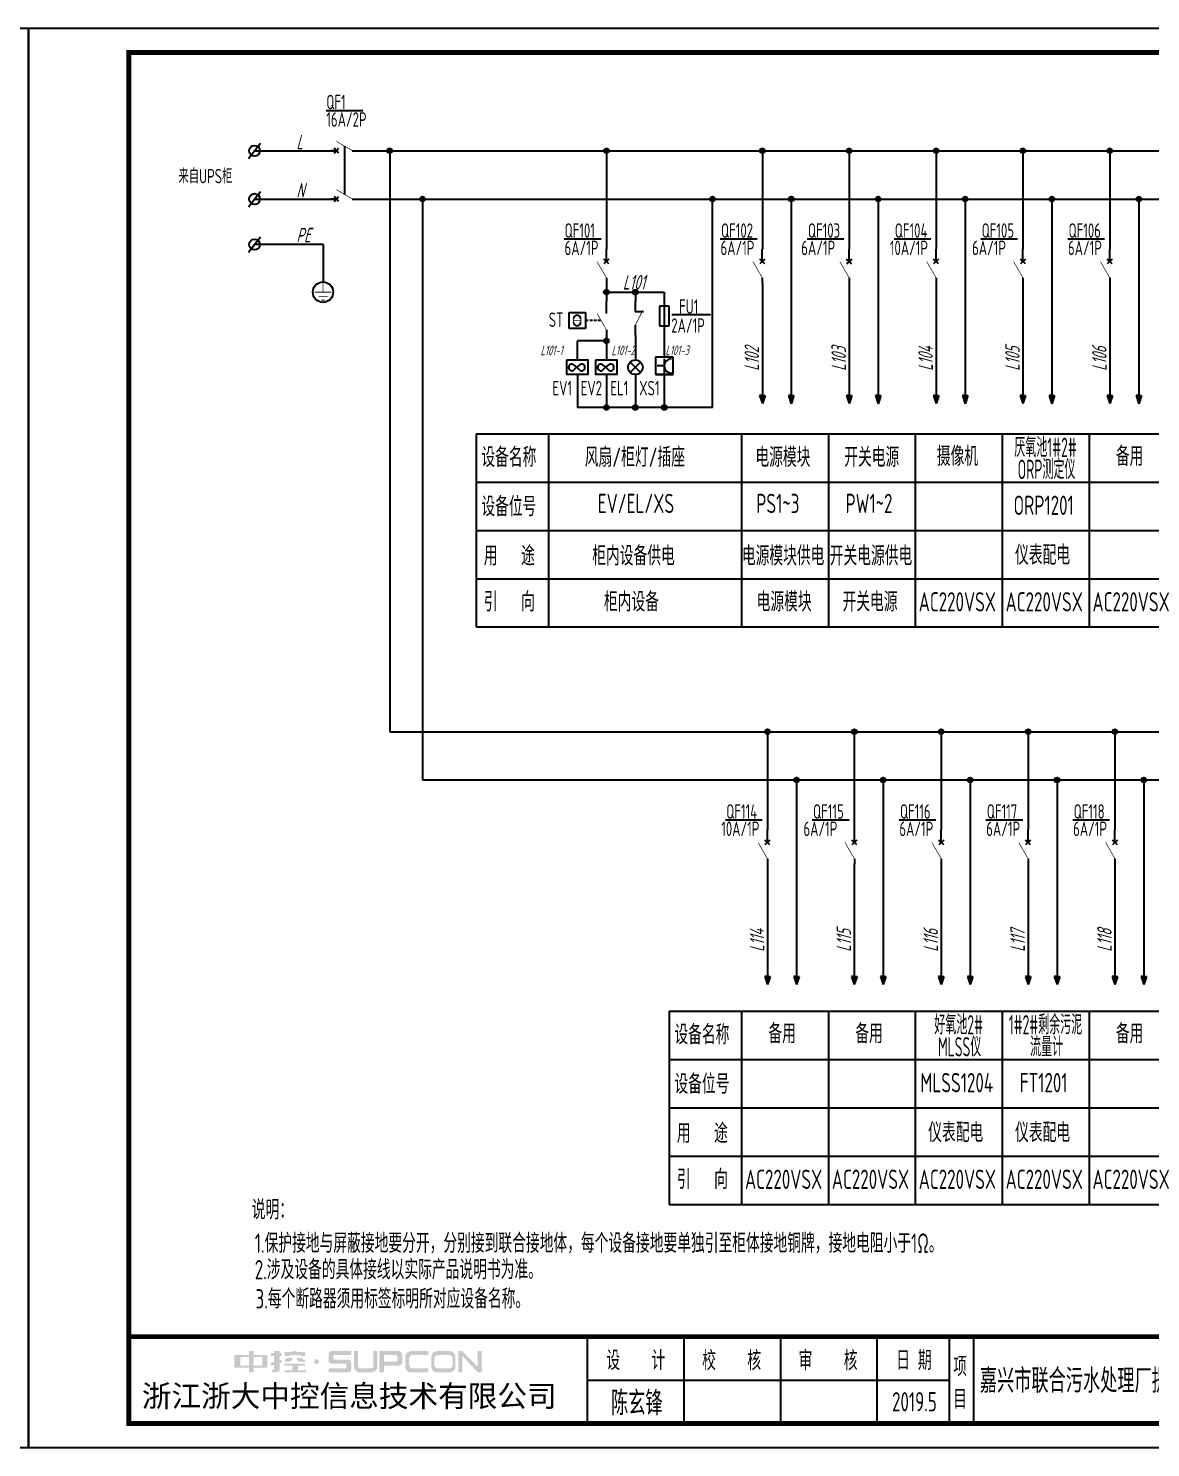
# Model space of a CAD drawing. Header units: millimetres. Extents: x 30557 to 235556, y -116603 to -73383.
# Drawn here: x 55505 to 57830, y -76323 to -73383 of the extents above; entities that cross this region are included whole.
import ezdxf
from ezdxf.enums import TextEntityAlignment as Align

# ---------------------------------------------------------------- set-up
doc = ezdxf.new("R2010")
doc.units = ezdxf.units.MM
for name, color, linetype in [('1', 3, 'Continuous'), ('ABDE_DENG', 4, 'Continuous'), ('AXIS', 4, 'Continuous'), ('HZ', 7, 'Continuous'), ('文字', 5, 'Continuous')]:
    doc.layers.add(name, color=color, linetype=linetype)
doc.layers.add('_Drawing', color=7, linetype='Continuous', lineweight=25)
doc.styles.add('supcon', font='sceie.shx', dxfattribs={"width": 0.75, "height": 40, "bigfont": 'sceic.shx'})
doc.styles.add('SYS', font='romans.shx', dxfattribs={"width": 0.7})
doc.styles.add('Title', font='', dxfattribs={"height": 45})
doc.styles.add('宋体', font='')
doc.styles.get('Title').set_extended_font_data('SimHei')
doc.styles.get('宋体').set_extended_font_data('SimSun')

# ---------------------------------------------------------------- blocks, each defined once
blk = doc.blocks.new('中控·SUPCON')
at = {"linetype": 'Continuous'}
h = blk.add_hatch(color=2, dxfattribs=at)
h.dxf.hatch_style = 1
h.paths.add_polyline_path([(34, 33), (20, 33), (20, 37), (15, 37), (15, 36), (15, 33), (0, 33), (0, 20), (13, 20), (15, 20), (15, 15), (20, 15), (20, 20), (22, 20), (34, 20)])
h.paths.add_polyline_path([(20, 30), (20, 31), (29, 31), (29, 22), (20, 22)], flags=16)
h.paths.add_polyline_path([(15, 30), (15, 22), (6, 22), (6, 31), (15, 31)], flags=16)
h.paths.add_polyline_path([(47, 32), (49, 32), (49, 35), (47, 35), (47, 37), (41, 37), (41, 35), (38, 35), (38, 32), (41, 32), (41, 25.8), (38, 25), (38, 22), (41, 22.8), (41, 18.3), (39, 17), (39, 15), (47, 16), (47, 24.5), (49, 25), (49, 28), (47, 27.5)])
h.paths.add_polyline_path([(61, 30), (55, 30), (52, 28), (52, 26), (58, 26)])
h.paths.add_polyline_path([(73, 28), (71, 28), (70, 30), (64, 30), (66, 26), (73, 26)])
h.paths.add_polyline_path([(73, 36), (64.6, 36), (64.6, 37), (60.4, 37), (60.4, 36), (52, 36), (52, 32), (56.8, 32), (56.8, 33.1), (68.2, 33.1), (68.2, 32), (73, 32)])
h.paths.add_polyline_path([(66, 22), (73, 22), (73, 24), (52, 24), (52, 22), (60, 22), (60, 17), (52, 17), (52, 15), (74, 15), (74, 17), (66, 17)])
h.paths.add_polyline_path([(82.7, 26.1, 1), (87.6, 26.1, 1)])
h.paths.add_polyline_path([(118, 28), (103.5, 28, -0.414214), (102.5, 29), (102.5, 32, -0.414214), (103.5, 33), (121, 33), (121, 37), (100.5, 37, 0.414214), (97.5, 34), (97.5, 27, 0.414214), (100.5, 24), (115, 24, -0.414214), (116, 23), (116, 20, -0.414214), (115, 19), (97.5, 19), (97.5, 15), (118, 15, 0.414214), (121, 18), (121, 25, 0.414214)])
h.paths.add_polyline_path([(128, 37), (124, 37), (124, 36), (124, 21, 0.414214), (130, 15), (142, 15, 0.414214), (148, 21), (148, 37), (144, 37), (144, 22, -0.414214), (141, 19), (131, 19, -0.414214), (128, 22)])
h.paths.add_polyline_path([(174, 26), (174, 33, 0.414214), (170, 37), (150, 37), (150, 36), (150, 15), (155, 15), (155, 22), (170, 22, 0.414214)])
h.paths.add_polyline_path([(167, 26), (155, 26), (155, 33), (167, 33, -0.414214), (169, 31), (169, 28, -0.414214)], flags=16)
h.paths.add_polyline_path([(201, 19), (185, 19, -0.414214), (181, 23), (181, 29, -0.414214), (185, 33), (201, 33), (201, 37), (183, 37, 0.414214), (177, 31), (177, 21, 0.414214), (183, 15), (201, 15)])
h.paths.add_polyline_path([(229, 21), (229, 31, 0.414214), (223, 37), (210, 37, 0.414214), (204, 31), (204, 21, 0.414214), (210, 15), (223, 15, 0.414214)])
h.paths.add_polyline_path([(207, 23), (207, 29, -0.414214), (211, 33), (222, 33, -0.414214), (226, 29), (226, 23, -0.414214), (222, 19), (211, 19, -0.414214)], flags=16)
h.paths.add_polyline_path([(236, 32.1), (252, 15), (256, 15), (256, 37), (252, 37), (252, 21), (236, 37), (232, 37), (232, 36), (232, 15), (236, 15)])
h = blk.add_hatch(color=2, dxfattribs=at)
h.dxf.hatch_style = 1
h.paths.add_polyline_path([(34, 33), (20, 33), (20, 37), (15, 37), (15, 36), (15, 33), (0, 33), (0, 20), (13, 20), (15, 20), (15, 15), (20, 15), (20, 20), (22, 20), (34, 20)])
h.paths.add_polyline_path([(20, 30), (20, 31), (29, 31), (29, 22), (20, 22)], flags=16)
h.paths.add_polyline_path([(15, 30), (15, 22), (6, 22), (6, 31), (15, 31)], flags=16)
h.paths.add_polyline_path([(47, 32), (49, 32), (49, 35), (47, 35), (47, 37), (41, 37), (41, 35), (38, 35), (38, 32), (41, 32), (41, 25.8), (38, 25), (38, 22), (41, 22.8), (41, 18.3), (39, 17), (39, 15), (47, 16), (47, 24.5), (49, 25), (49, 28), (47, 27.5)])
h.paths.add_polyline_path([(61, 30), (55, 30), (52, 28), (52, 26), (58, 26)])
h.paths.add_polyline_path([(73, 28), (71, 28), (70, 30), (64, 30), (66, 26), (73, 26)])
h.paths.add_polyline_path([(73, 36), (64.6, 36), (64.6, 37), (60.4, 37), (60.4, 36), (52, 36), (52, 32), (56.8, 32), (56.8, 33.1), (68.2, 33.1), (68.2, 32), (73, 32)])
h.paths.add_polyline_path([(66, 22), (73, 22), (73, 24), (52, 24), (52, 22), (60, 22), (60, 17), (52, 17), (52, 15), (74, 15), (74, 17), (66, 17)])
h.paths.add_polyline_path([(82.7, 26.1, 1), (87.6, 26.1, 1)])
h.paths.add_polyline_path([(118, 28), (103.5, 28, -0.414214), (102.5, 29), (102.5, 32, -0.414214), (103.5, 33), (121, 33), (121, 37), (100.5, 37, 0.414214), (97.5, 34), (97.5, 27, 0.414214), (100.5, 24), (115, 24, -0.414214), (116, 23), (116, 20, -0.414214), (115, 19), (97.5, 19), (97.5, 15), (118, 15, 0.414214), (121, 18), (121, 25, 0.414214)])
h.paths.add_polyline_path([(128, 37), (124, 37), (124, 36), (124, 21, 0.414214), (130, 15), (142, 15, 0.414214), (148, 21), (148, 37), (144, 37), (144, 22, -0.414214), (141, 19), (131, 19, -0.414214), (128, 22)])
h.paths.add_polyline_path([(174, 26), (174, 33, 0.414214), (170, 37), (150, 37), (150, 36), (150, 15), (155, 15), (155, 22), (170, 22, 0.414214)])
h.paths.add_polyline_path([(167, 26), (155, 26), (155, 33), (167, 33, -0.414214), (169, 31), (169, 28, -0.414214)], flags=16)
h.paths.add_polyline_path([(201, 19), (185, 19, -0.414214), (181, 23), (181, 29, -0.414214), (185, 33), (201, 33), (201, 37), (183, 37, 0.414214), (177, 31), (177, 21, 0.414214), (183, 15), (201, 15)])
h.paths.add_polyline_path([(229, 21), (229, 31, 0.414214), (223, 37), (210, 37, 0.414214), (204, 31), (204, 21, 0.414214), (210, 15), (223, 15, 0.414214)])
h.paths.add_polyline_path([(207, 23), (207, 29, -0.414214), (211, 33), (222, 33, -0.414214), (226, 29), (226, 23, -0.414214), (222, 19), (211, 19, -0.414214)], flags=16)
h.paths.add_polyline_path([(236, 32.1), (252, 15), (256, 15), (256, 37), (252, 37), (252, 21), (236, 37), (232, 37), (232, 36), (232, 15), (236, 15)])
h = blk.add_hatch(color=2, dxfattribs=at)
h.dxf.hatch_style = 1
h.paths.add_polyline_path([(34, 33), (20, 33), (20, 37), (15, 37), (15, 36), (15, 33), (0, 33), (0, 20), (13, 20), (15, 20), (15, 15), (20, 15), (20, 20), (22, 20), (34, 20)])
h.paths.add_polyline_path([(20, 30), (20, 31), (29, 31), (29, 22), (20, 22)], flags=16)
h.paths.add_polyline_path([(15, 30), (15, 22), (6, 22), (6, 31), (15, 31)], flags=16)
h.paths.add_polyline_path([(47, 32), (49, 32), (49, 35), (47, 35), (47, 37), (41, 37), (41, 35), (38, 35), (38, 32), (41, 32), (41, 25.8), (38, 25), (38, 22), (41, 22.8), (41, 18.3), (39, 17), (39, 15), (47, 16), (47, 24.5), (49, 25), (49, 28), (47, 27.5)])
h.paths.add_polyline_path([(61, 30), (55, 30), (52, 28), (52, 26), (58, 26)])
h.paths.add_polyline_path([(73, 28), (71, 28), (70, 30), (64, 30), (66, 26), (73, 26)])
h.paths.add_polyline_path([(73, 36), (64.6, 36), (64.6, 37), (60.4, 37), (60.4, 36), (52, 36), (52, 32), (56.8, 32), (56.8, 33.1), (68.2, 33.1), (68.2, 32), (73, 32)])
h.paths.add_polyline_path([(66, 22), (73, 22), (73, 24), (52, 24), (52, 22), (60, 22), (60, 17), (52, 17), (52, 15), (74, 15), (74, 17), (66, 17)])
h.paths.add_polyline_path([(82.7, 26.1, 1), (87.6, 26.1, 1)])
h.paths.add_polyline_path([(118, 28), (103.5, 28, -0.414214), (102.5, 29), (102.5, 32, -0.414214), (103.5, 33), (121, 33), (121, 37), (100.5, 37, 0.414214), (97.5, 34), (97.5, 27, 0.414214), (100.5, 24), (115, 24, -0.414214), (116, 23), (116, 20, -0.414214), (115, 19), (97.5, 19), (97.5, 15), (118, 15, 0.414214), (121, 18), (121, 25, 0.414214)])
h.paths.add_polyline_path([(128, 37), (124, 37), (124, 36), (124, 21, 0.414214), (130, 15), (142, 15, 0.414214), (148, 21), (148, 37), (144, 37), (144, 22, -0.414214), (141, 19), (131, 19, -0.414214), (128, 22)])
h.paths.add_polyline_path([(174, 26), (174, 33, 0.414214), (170, 37), (150, 37), (150, 36), (150, 15), (155, 15), (155, 22), (170, 22, 0.414214)])
h.paths.add_polyline_path([(167, 26), (155, 26), (155, 33), (167, 33, -0.414214), (169, 31), (169, 28, -0.414214)], flags=16)
h.paths.add_polyline_path([(201, 19), (185, 19, -0.414214), (181, 23), (181, 29, -0.414214), (185, 33), (201, 33), (201, 37), (183, 37, 0.414214), (177, 31), (177, 21, 0.414214), (183, 15), (201, 15)])
h.paths.add_polyline_path([(229, 21), (229, 31, 0.414214), (223, 37), (210, 37, 0.414214), (204, 31), (204, 21, 0.414214), (210, 15), (223, 15, 0.414214)])
h.paths.add_polyline_path([(207, 23), (207, 29, -0.414214), (211, 33), (222, 33, -0.414214), (226, 29), (226, 23, -0.414214), (222, 19), (211, 19, -0.414214)], flags=16)
h.paths.add_polyline_path([(236, 32.1), (252, 15), (256, 15), (256, 37), (252, 37), (252, 21), (236, 37), (232, 37), (232, 36), (232, 15), (236, 15)])
h = blk.add_hatch(color=2, dxfattribs=at)
h.dxf.hatch_style = 1
h.paths.add_polyline_path([(34, 33), (20, 33), (20, 37), (15, 37), (15, 36), (15, 33), (0, 33), (0, 20), (13, 20), (15, 20), (15, 15), (20, 15), (20, 20), (22, 20), (34, 20)])
h.paths.add_polyline_path([(20, 30), (20, 31), (29, 31), (29, 22), (20, 22)], flags=16)
h.paths.add_polyline_path([(15, 30), (15, 22), (6, 22), (6, 31), (15, 31)], flags=16)
h.paths.add_polyline_path([(47, 32), (49, 32), (49, 35), (47, 35), (47, 37), (41, 37), (41, 35), (38, 35), (38, 32), (41, 32), (41, 25.8), (38, 25), (38, 22), (41, 22.8), (41, 18.3), (39, 17), (39, 15), (47, 16), (47, 24.5), (49, 25), (49, 28), (47, 27.5)])
h.paths.add_polyline_path([(61, 30), (55, 30), (52, 28), (52, 26), (58, 26)])
h.paths.add_polyline_path([(73, 28), (71, 28), (70, 30), (64, 30), (66, 26), (73, 26)])
h.paths.add_polyline_path([(73, 36), (64.6, 36), (64.6, 37), (60.4, 37), (60.4, 36), (52, 36), (52, 32), (56.8, 32), (56.8, 33.1), (68.2, 33.1), (68.2, 32), (73, 32)])
h.paths.add_polyline_path([(66, 22), (73, 22), (73, 24), (52, 24), (52, 22), (60, 22), (60, 17), (52, 17), (52, 15), (74, 15), (74, 17), (66, 17)])
h.paths.add_polyline_path([(82.7, 26.1, 1), (87.6, 26.1, 1)])
h.paths.add_polyline_path([(118, 28), (103.5, 28, -0.414214), (102.5, 29), (102.5, 32, -0.414214), (103.5, 33), (121, 33), (121, 37), (100.5, 37, 0.414214), (97.5, 34), (97.5, 27, 0.414214), (100.5, 24), (115, 24, -0.414214), (116, 23), (116, 20, -0.414214), (115, 19), (97.5, 19), (97.5, 15), (118, 15, 0.414214), (121, 18), (121, 25, 0.414214)])
h.paths.add_polyline_path([(128, 37), (124, 37), (124, 36), (124, 21, 0.414214), (130, 15), (142, 15, 0.414214), (148, 21), (148, 37), (144, 37), (144, 22, -0.414214), (141, 19), (131, 19, -0.414214), (128, 22)])
h.paths.add_polyline_path([(174, 26), (174, 33, 0.414214), (170, 37), (150, 37), (150, 36), (150, 15), (155, 15), (155, 22), (170, 22, 0.414214)])
h.paths.add_polyline_path([(167, 26), (155, 26), (155, 33), (167, 33, -0.414214), (169, 31), (169, 28, -0.414214)], flags=16)
h.paths.add_polyline_path([(201, 19), (185, 19, -0.414214), (181, 23), (181, 29, -0.414214), (185, 33), (201, 33), (201, 37), (183, 37, 0.414214), (177, 31), (177, 21, 0.414214), (183, 15), (201, 15)])
h.paths.add_polyline_path([(229, 21), (229, 31, 0.414214), (223, 37), (210, 37, 0.414214), (204, 31), (204, 21, 0.414214), (210, 15), (223, 15, 0.414214)])
h.paths.add_polyline_path([(207, 23), (207, 29, -0.414214), (211, 33), (222, 33, -0.414214), (226, 29), (226, 23, -0.414214), (222, 19), (211, 19, -0.414214)], flags=16)
h.paths.add_polyline_path([(236, 32.1), (252, 15), (256, 15), (256, 37), (252, 37), (252, 21), (236, 37), (232, 37), (232, 36), (232, 15), (236, 15)])
h = blk.add_hatch(color=2, dxfattribs=at)
h.dxf.hatch_style = 1
h.paths.add_polyline_path([(34, 33), (20, 33), (20, 37), (15, 37), (15, 36), (15, 33), (0, 33), (0, 20), (13, 20), (15, 20), (15, 15), (20, 15), (20, 20), (22, 20), (34, 20)])
h.paths.add_polyline_path([(20, 30), (20, 31), (29, 31), (29, 22), (20, 22)], flags=16)
h.paths.add_polyline_path([(15, 30), (15, 22), (6, 22), (6, 31), (15, 31)], flags=16)
h.paths.add_polyline_path([(47, 32), (49, 32), (49, 35), (47, 35), (47, 37), (41, 37), (41, 35), (38, 35), (38, 32), (41, 32), (41, 25.8), (38, 25), (38, 22), (41, 22.8), (41, 18.3), (39, 17), (39, 15), (47, 16), (47, 24.5), (49, 25), (49, 28), (47, 27.5)])
h.paths.add_polyline_path([(61, 30), (55, 30), (52, 28), (52, 26), (58, 26)])
h.paths.add_polyline_path([(73, 28), (71, 28), (70, 30), (64, 30), (66, 26), (73, 26)])
h.paths.add_polyline_path([(73, 36), (64.6, 36), (64.6, 37), (60.4, 37), (60.4, 36), (52, 36), (52, 32), (56.8, 32), (56.8, 33.1), (68.2, 33.1), (68.2, 32), (73, 32)])
h.paths.add_polyline_path([(66, 22), (73, 22), (73, 24), (52, 24), (52, 22), (60, 22), (60, 17), (52, 17), (52, 15), (74, 15), (74, 17), (66, 17)])
h.paths.add_polyline_path([(82.7, 26.1, 1), (87.6, 26.1, 1)])
h.paths.add_polyline_path([(118, 28), (103.5, 28, -0.414214), (102.5, 29), (102.5, 32, -0.414214), (103.5, 33), (121, 33), (121, 37), (100.5, 37, 0.414214), (97.5, 34), (97.5, 27, 0.414214), (100.5, 24), (115, 24, -0.414214), (116, 23), (116, 20, -0.414214), (115, 19), (97.5, 19), (97.5, 15), (118, 15, 0.414214), (121, 18), (121, 25, 0.414214)])
h.paths.add_polyline_path([(128, 37), (124, 37), (124, 36), (124, 21, 0.414214), (130, 15), (142, 15, 0.414214), (148, 21), (148, 37), (144, 37), (144, 22, -0.414214), (141, 19), (131, 19, -0.414214), (128, 22)])
h.paths.add_polyline_path([(174, 26), (174, 33, 0.414214), (170, 37), (150, 37), (150, 36), (150, 15), (155, 15), (155, 22), (170, 22, 0.414214)])
h.paths.add_polyline_path([(167, 26), (155, 26), (155, 33), (167, 33, -0.414214), (169, 31), (169, 28, -0.414214)], flags=16)
h.paths.add_polyline_path([(201, 19), (185, 19, -0.414214), (181, 23), (181, 29, -0.414214), (185, 33), (201, 33), (201, 37), (183, 37, 0.414214), (177, 31), (177, 21, 0.414214), (183, 15), (201, 15)])
h.paths.add_polyline_path([(229, 21), (229, 31, 0.414214), (223, 37), (210, 37, 0.414214), (204, 31), (204, 21, 0.414214), (210, 15), (223, 15, 0.414214)])
h.paths.add_polyline_path([(207, 23), (207, 29, -0.414214), (211, 33), (222, 33, -0.414214), (226, 29), (226, 23, -0.414214), (222, 19), (211, 19, -0.414214)], flags=16)
h.paths.add_polyline_path([(236, 32.1), (252, 15), (256, 15), (256, 37), (252, 37), (252, 21), (236, 37), (232, 37), (232, 36), (232, 15), (236, 15)])
h = blk.add_hatch(color=2, dxfattribs=at)
h.dxf.hatch_style = 1
h.paths.add_polyline_path([(34, 33), (20, 33), (20, 37), (15, 37), (15, 36), (15, 33), (0, 33), (0, 20), (13, 20), (15, 20), (15, 15), (20, 15), (20, 20), (22, 20), (34, 20)])
h.paths.add_polyline_path([(20, 30), (20, 31), (29, 31), (29, 22), (20, 22)], flags=16)
h.paths.add_polyline_path([(15, 30), (15, 22), (6, 22), (6, 31), (15, 31)], flags=16)
h.paths.add_polyline_path([(47, 32), (49, 32), (49, 35), (47, 35), (47, 37), (41, 37), (41, 35), (38, 35), (38, 32), (41, 32), (41, 25.8), (38, 25), (38, 22), (41, 22.8), (41, 18.3), (39, 17), (39, 15), (47, 16), (47, 24.5), (49, 25), (49, 28), (47, 27.5)])
h.paths.add_polyline_path([(61, 30), (55, 30), (52, 28), (52, 26), (58, 26)])
h.paths.add_polyline_path([(73, 28), (71, 28), (70, 30), (64, 30), (66, 26), (73, 26)])
h.paths.add_polyline_path([(73, 36), (64.6, 36), (64.6, 37), (60.4, 37), (60.4, 36), (52, 36), (52, 32), (56.8, 32), (56.8, 33.1), (68.2, 33.1), (68.2, 32), (73, 32)])
h.paths.add_polyline_path([(66, 22), (73, 22), (73, 24), (52, 24), (52, 22), (60, 22), (60, 17), (52, 17), (52, 15), (74, 15), (74, 17), (66, 17)])
h.paths.add_polyline_path([(82.7, 26.1, 1), (87.6, 26.1, 1)])
h.paths.add_polyline_path([(118, 28), (103.5, 28, -0.414214), (102.5, 29), (102.5, 32, -0.414214), (103.5, 33), (121, 33), (121, 37), (100.5, 37, 0.414214), (97.5, 34), (97.5, 27, 0.414214), (100.5, 24), (115, 24, -0.414214), (116, 23), (116, 20, -0.414214), (115, 19), (97.5, 19), (97.5, 15), (118, 15, 0.414214), (121, 18), (121, 25, 0.414214)])
h.paths.add_polyline_path([(128, 37), (124, 37), (124, 36), (124, 21, 0.414214), (130, 15), (142, 15, 0.414214), (148, 21), (148, 37), (144, 37), (144, 22, -0.414214), (141, 19), (131, 19, -0.414214), (128, 22)])
h.paths.add_polyline_path([(174, 26), (174, 33, 0.414214), (170, 37), (150, 37), (150, 36), (150, 15), (155, 15), (155, 22), (170, 22, 0.414214)])
h.paths.add_polyline_path([(167, 26), (155, 26), (155, 33), (167, 33, -0.414214), (169, 31), (169, 28, -0.414214)], flags=16)
h.paths.add_polyline_path([(201, 19), (185, 19, -0.414214), (181, 23), (181, 29, -0.414214), (185, 33), (201, 33), (201, 37), (183, 37, 0.414214), (177, 31), (177, 21, 0.414214), (183, 15), (201, 15)])
h.paths.add_polyline_path([(229, 21), (229, 31, 0.414214), (223, 37), (210, 37, 0.414214), (204, 31), (204, 21, 0.414214), (210, 15), (223, 15, 0.414214)])
h.paths.add_polyline_path([(207, 23), (207, 29, -0.414214), (211, 33), (222, 33, -0.414214), (226, 29), (226, 23, -0.414214), (222, 19), (211, 19, -0.414214)], flags=16)
h.paths.add_polyline_path([(236, 32.1), (252, 15), (256, 15), (256, 37), (252, 37), (252, 21), (236, 37), (232, 37), (232, 36), (232, 15), (236, 15)])
blk = doc.blocks.new('supcon图框')
at = {"linetype": 'Continuous'}
for p, q in [((6145.7, 4361.7), (1987.7, 4361.7)), ((1987.7, 4361.7), (1987.7, 1421.7)), ((6145.7, 1421.7), (6145.7, 4361.7)), ((1987.7, 1421.7), (6145.7, 1421.7))]:
    blk.add_line(p, q, dxfattribs=at)
for p, q in [((3145.7, 1651.7), (3145.7, 1471.7)), ((3345.7, 1651.7), (3345.7, 1471.7)), ((3545.7, 1651.7), (3545.7, 1471.7)), ((3745.7, 1651.7), (3745.7, 1471.7)), ((3895.7, 1651.7), (3895.7, 1471.7)), ((3945.7, 1651.7), (3945.7, 1471.7)), ((4545.7, 1651.7), (4545.7, 1471.7)), ((4595.7, 1651.7), (4595.7, 1471.7)), ((5195.7, 1651.7), (5195.7, 1471.7)), ((5345.7, 1651.7), (5345.7, 1471.7)), ((5545.7, 1651.7), (5545.7, 1471.7)), ((5695.7, 1651.7), (5695.7, 1471.7)), ((3145.7, 1561.7), (3895.7, 1561.7)), ((5195.7, 1561.7), (6095.7, 1561.7)), ((5895.7, 1561.7), (5895.7, 1471.7))]:
    blk.add_line(p, q)
at = {"linetype": 'Continuous', "const_width": 10}
blk.add_lwpolyline([(2195.7, 4311.7), (6095.7, 4311.7), (6095.7, 1471.7), (2195.7, 1471.7)], close=True, dxfattribs=at)
blk.add_lwpolyline([(2195.7, 1651.7), (6095.7, 1651.7)], dxfattribs=at)
at = {"linetype": 'Continuous', "xscale": 2, "yscale": 2, "zscale": 2}
blk.add_blockref('中控·SUPCON', (2414.6, 1547.7), dxfattribs=at)
at = {"style": 'supcon', "width": 0.75}
for s, p in [('设    计', (3246.2, 1604.2)), ('校    核', (3444.8, 1604.2)), ('审    核', (3644.5, 1604.2)), ('日 期', (3822.5, 1604.2)), ('设计项目', (5268, 1604.2)), ('图 号', (5618, 1604.2)), ('项', (3918.2, 1590.7)), ('图', (4568.2, 1590.7)), ('目', (3918.2, 1522.9)), ('名', (4568.2, 1522.9)), ('设计阶段', (5268, 1518.1)), ('施工图', (5446.5, 1518.1)), ('页 码', (5618, 1518.1)), ('第      张', (5797, 1518.1)), ('共      张', (5997, 1518.1))]:
    blk.add_text(s, height=40, dxfattribs=at).set_placement(p, align=Align.MIDDLE)
at = {"style": 'Title'}
blk.add_text('浙江浙大中控信息技术有限公司', height=45, dxfattribs=at).set_placement((2222.8, 1506.2))
blk = doc.blocks.new('S_301')
at = {"color": 0, "const_width": 0.3}
blk.add_lwpolyline([(0, -7.5), (-4.3, -0.06)], dxfattribs=at)
at = {"color": 0}
for points in [[(0, 0), (0, 5.72)], [(0, -7.5), (0, -10)]]:
    blk.add_lwpolyline(points, dxfattribs=at)
at = {"layer": 'HZ', "color": 7, "linetype": 'Continuous', "style": 'SYS', "width": 0.7, "flags": 1}
for tag in ['XYVALUE', 'VALUE']:
    blk.add_attdef(tag, text='', height=0.02, dxfattribs=at).set_placement((-0.55, 8.72), align=Align.MIDDLE)
blk = doc.blocks.new('1P断路器')
at = {"layer": '1', "color": 4}
for p, q in [((10913.1, 36538.9), (10903.8, 36530.3)), ((10913.1, 36530.3), (10903.8, 36538.9))]:
    blk.add_line(p, q, dxfattribs=at)
at = {"layer": 'ABDE_DENG', "linetype": 'Continuous', "xscale": 4, "yscale": 4, "zscale": 4}
blk.add_blockref('S_301', (10908.5, 36534.6), dxfattribs=at)
blk = doc.blocks.new('XX')
at = {"layer": 'ABDE_DENG', "linetype": 'Continuous'}
for p, q in [((-4.5, 0), (-5.5, 0)), ((-3, 0), (-4, 0)), ((-1.5, 0), (-2.5, 0)), ((0, 0), (-1, 0))]:
    blk.add_line(p, q, dxfattribs=at)
blk = doc.blocks.new('温控开关')
at = {"color": 4, "lineweight": -3}
for p, q in [((10981.5, 36493.3), (10981.5, 36523.3)), ((10981.5, 36523.3), (11011.5, 36523.3)), ((11011.5, 36523.3), (11011.5, 36508.3)), ((11011.5, 36508.3), (11011.5, 36493.3)), ((11011.5, 36493.3), (10981.5, 36493.3))]:
    blk.add_line(p, q, dxfattribs=at)
for centre, start, end in [((10995.9, 36511.4), 1.6021, 178.3979), ((10995.9, 36505.2), 181.6021, 358.3979)]:
    blk.add_arc(centre, 6.46, start, end, dxfattribs=at)
at = {"layer": 'ABDE_DENG', "linetype": 'Continuous'}
for name, p, xscale, yscale, zscale in [('S_301', (11049.8, 36521.1), 4, 4, 4), ('XX', (11039, 36508.3), 5, 5, 5)]:
    blk.add_blockref(name, p, dxfattribs=dict(at, xscale=xscale, yscale=yscale, zscale=zscale))
at = {"layer": '1', "color": 4, "style": '宋体', "width": 0.75}
blk.add_text('I', height=15, rotation=90.2156, dxfattribs=at).set_placement((11003.4, 36504.3))
blk = doc.blocks.new('风扇')
at = {"layer": 'AXIS', "color": 0, "linetype": 'ByBlock'}
blk.add_lwpolyline([(10385.5, 36501.6), (10434.1, 36501.6), (10434.1, 36467.7), (10385.5, 36467.7)], close=True, dxfattribs=at)
for centre, radius, start, end in [((10397.1, 36484.3), 7.7, 64.0101, 295.9899), ((10334.7, 36401.1), 111.5, 43.1584, 53.9119), ((10498.1, 36382.6), 136.1, 127.0612, 135.8685), ((10419.5, 36484.3), 7.7, 244.0101, 115.9899)]:
    blk.add_arc(centre, radius, start, end, dxfattribs=at)
blk = doc.blocks.new('S_302')
at = {"color": 0, "linetype": 'Continuous'}
for p, q in [((0, 3.75), (0, 0)), ((0, 0), (2.98, 0))]:
    blk.add_line(p, q, dxfattribs=at)
at = {"color": 0, "linetype": 'Continuous', "const_width": 0.3}
blk.add_lwpolyline([(0, -5), (2.78, 0.46)], dxfattribs=at)
at = {"color": 0, "linetype": 'Continuous'}
blk.add_lwpolyline([(0, -5), (0, -8.75)], dxfattribs=at)
at = {"color": 0, "linetype": 'Continuous', "style": 'SYS', "width": 0.7, "flags": 1}
for tag in ['XYVALUE', 'VALUE']:
    blk.add_attdef(tag, text='', height=0.02, dxfattribs=at).set_placement((2.5, 6.75), align=Align.MIDDLE)
blk = doc.blocks.new('常闭开关')
at = {"layer": 'ABDE_DENG', "linetype": 'Continuous', "xscale": 5, "yscale": 5, "zscale": 5}
blk.add_blockref('S_302', (10573.1, 36568.2), dxfattribs=at)
blk = doc.blocks.new('带接地插孔的单相插座')
at = {"lineweight": -3}
for p, q in [((20810.7, 19719.9), (20774.7, 19719.9)), ((20774.7, 19719.9), (20774.7, 19683.9)), ((20810.7, 19683.9), (20810.7, 19719.9)), ((20774.7, 19683.9), (20810.7, 19683.9)), ((20810.7, 19683.9), (20774.7, 19683.9))]:
    blk.add_line(p, q, dxfattribs=at)
at = {"layer": '文字', "color": 0, "linetype": 'Continuous'}
for p, q in [((20792.7, 19701.9), (20777.6, 19701.9)), ((20792.7, 19716.9), (20792.7, 19686.8))]:
    blk.add_line(p, q, dxfattribs=at)
blk.add_arc((20807.7, 19701.9), 15, 90, 270, dxfattribs=at)

msp = doc.modelspace()

# ---------------------------------------------------------------- hatches: boundary and pattern name
h = msp.add_hatch(color=256)
h.dxf.hatch_style = 1
h.paths.add_polyline_path([(56258.5, -73636.5, 1), (56248.5, -73636.5, 1)])
h = msp.add_hatch(color=256)
h.dxf.hatch_style = 1
h.paths.add_polyline_path([(56707.5, -73636.5, 1), (56697.5, -73636.5, 1)])
h = msp.add_hatch(color=256)
h.dxf.hatch_style = 1
h.paths.add_polyline_path([(57030.6, -73636.5, 1), (57020.6, -73636.5, 1)])
h = msp.add_hatch(color=256)
h.dxf.hatch_style = 1
h.paths.add_polyline_path([(57210.6, -73636.5, 1), (57200.6, -73636.5, 1)])
h = msp.add_hatch(color=256)
h.dxf.hatch_style = 1
h.paths.add_polyline_path([(57390.6, -73636.5, 1), (57380.6, -73636.5, 1)])
h = msp.add_hatch(color=256)
h.dxf.hatch_style = 1
h.paths.add_polyline_path([(57570.6, -73636.5, 1), (57560.6, -73636.5, 1)])
h = msp.add_hatch(color=256)
h.dxf.hatch_style = 1
h.paths.add_polyline_path([(57750.6, -73636.5, 1), (57740.6, -73636.5, 1)])
h = msp.add_hatch(color=256)
h.dxf.hatch_style = 1
h.paths.add_polyline_path([(56326.5, -73736.5, 1), (56316.5, -73736.5, 1)])
h = msp.add_hatch(color=256)
h.dxf.hatch_style = 1
h.paths.add_polyline_path([(56927.5, -73736.5, 1), (56917.5, -73736.5, 1)])
h = msp.add_hatch(color=256)
h.dxf.hatch_style = 1
h.paths.add_polyline_path([(57090.6, -73736.5, 1), (57080.6, -73736.5, 1)])
h = msp.add_hatch(color=256)
h.dxf.hatch_style = 1
h.paths.add_polyline_path([(57270.6, -73736.5, 1), (57260.6, -73736.5, 1)])
h = msp.add_hatch(color=256)
h.dxf.hatch_style = 1
h.paths.add_polyline_path([(57450.6, -73736.5, 1), (57440.6, -73736.5, 1)])
h = msp.add_hatch(color=256)
h.dxf.hatch_style = 1
h.paths.add_polyline_path([(57630.6, -73736.5, 1), (57620.6, -73736.5, 1)])
h = msp.add_hatch(color=256)
h.dxf.hatch_style = 1
h.paths.add_polyline_path([(57810.6, -73736.5, 1), (57800.6, -73736.5, 1)])
h = msp.add_hatch(color=256)
h.dxf.hatch_style = 1
h.paths.add_polyline_path([(56707.5, -73929.4, 1), (56697.5, -73929.4, 1)])
h = msp.add_hatch(color=256)
h.dxf.hatch_style = 1
h.paths.add_polyline_path([(56767.5, -73929.4, 1), (56757.5, -73929.4, 1)])
h = msp.add_hatch(color=256)
h.dxf.hatch_style = 1
h.paths.add_polyline_path([(56707.5, -74030.1, 1), (56697.5, -74030.1, 1)])
h = msp.add_hatch(color=256)
h.dxf.hatch_style = 1
h.paths.add_polyline_path([(56707.5, -74168.4, 1), (56697.5, -74168.4, 1)])
h = msp.add_hatch(color=256)
h.dxf.hatch_style = 1
h.paths.add_polyline_path([(56767.5, -74168.4, 1), (56757.5, -74168.4, 1)])
h = msp.add_hatch(color=256)
h.dxf.hatch_style = 1
h.paths.add_polyline_path([(56827.5, -74168.4, 1), (56817.5, -74168.4, 1)])
h = msp.add_hatch(color=256)
h.dxf.hatch_style = 1
h.paths.add_polyline_path([(57041.2, -74839.9, 1), (57031.2, -74839.9, 1)])
h = msp.add_hatch(color=256)
h.dxf.hatch_style = 1
h.paths.add_polyline_path([(57221.2, -74839.9, 1), (57211.2, -74839.9, 1)])
h = msp.add_hatch(color=256)
h.dxf.hatch_style = 1
h.paths.add_polyline_path([(57401.2, -74839.9, 1), (57391.2, -74839.9, 1)])
h = msp.add_hatch(color=256)
h.dxf.hatch_style = 1
h.paths.add_polyline_path([(57581.2, -74839.9, 1), (57571.2, -74839.9, 1)])
h = msp.add_hatch(color=256)
h.dxf.hatch_style = 1
h.paths.add_polyline_path([(57761.2, -74839.9, 1), (57751.2, -74839.9, 1)])
h = msp.add_hatch(color=256)
h.dxf.hatch_style = 1
h.paths.add_polyline_path([(57101.2, -74939.9, 1), (57091.2, -74939.9, 1)])
h = msp.add_hatch(color=256)
h.dxf.hatch_style = 1
h.paths.add_polyline_path([(57281.2, -74939.9, 1), (57271.2, -74939.9, 1)])
h = msp.add_hatch(color=256)
h.dxf.hatch_style = 1
h.paths.add_polyline_path([(57461.2, -74939.9, 1), (57451.2, -74939.9, 1)])
h = msp.add_hatch(color=256)
h.dxf.hatch_style = 1
h.paths.add_polyline_path([(57641.2, -74939.9, 1), (57631.2, -74939.9, 1)])
h = msp.add_hatch(color=256)
h.dxf.hatch_style = 1
h.paths.add_polyline_path([(57821.2, -74939.9, 1), (57811.2, -74939.9, 1)])
at = {"layer": '1'}
for color, points in [(1, [(57025.6, -74143.5), (57019.9, -74143.5), (57025.6, -74160.3), (57031.2, -74143.5)]), (150, [(57091.2, -74143.5), (57085.6, -74143.5), (57080, -74143.5), (57085.6, -74160.4)]), (1, [(57205.6, -74143.5), (57199.9, -74143.5), (57205.6, -74160.3), (57211.2, -74143.5)]), (150, [(57271.2, -74143.5), (57265.6, -74143.5), (57260, -74143.5), (57265.6, -74160.4)]), (1, [(57385.6, -74143.5), (57379.9, -74143.5), (57385.6, -74160.3), (57391.2, -74143.5)]), (150, [(57451.2, -74143.5), (57445.6, -74143.5), (57440, -74143.5), (57445.6, -74160.4)]), (1, [(57565.6, -74143.5), (57559.9, -74143.5), (57565.6, -74160.3), (57571.2, -74143.5)]), (150, [(57631.2, -74143.5), (57625.6, -74143.5), (57620, -74143.5), (57625.6, -74160.4)]), (1, [(57745.6, -74143.5), (57739.9, -74143.5), (57745.6, -74160.3), (57751.2, -74143.5)]), (150, [(57811.2, -74143.5), (57805.6, -74143.5), (57800, -74143.5), (57805.6, -74160.4)]), (1, [(57036.2, -75346.9), (57030.6, -75346.9), (57036.2, -75363.7), (57041.8, -75346.9)]), (150, [(57101.8, -75346.9), (57096.2, -75346.9), (57090.6, -75346.9), (57096.2, -75363.8)]), (1, [(57216.2, -75346.9), (57210.6, -75346.9), (57216.2, -75363.7), (57221.8, -75346.9)]), (150, [(57281.8, -75346.9), (57276.2, -75346.9), (57270.6, -75346.9), (57276.2, -75363.8)]), (1, [(57396.2, -75346.9), (57390.6, -75346.9), (57396.2, -75363.7), (57401.8, -75346.9)]), (150, [(57461.8, -75346.9), (57456.2, -75346.9), (57450.6, -75346.9), (57456.2, -75363.8)]), (1, [(57576.2, -75346.9), (57570.6, -75346.9), (57576.2, -75363.7), (57581.8, -75346.9)]), (150, [(57641.8, -75346.9), (57636.2, -75346.9), (57630.6, -75346.9), (57636.2, -75363.8)]), (1, [(57756.2, -75346.9), (57750.6, -75346.9), (57756.2, -75363.7), (57761.8, -75346.9)]), (150, [(57821.8, -75346.9), (57816.2, -75346.9), (57810.6, -75346.9), (57816.2, -75363.8)])]:
    msp.add_hatch(color=color, dxfattribs=at).paths.add_polyline_path(points)

# ---------------------------------------------------------------- linework, layer by layer
at = {"linetype": 'Continuous'}
for p, q in [((56121.8, -73553), (56198, -73553)), ((56615.3, -73819.2), (56691.5, -73819.2)), ((56938.4, -73819.2), (57014.6, -73819.2)), ((57118.4, -73819.2), (57194.6, -73819.2)), ((57298.4, -73819.2), (57374.6, -73819.2)), ((57478.4, -73819.2), (57554.6, -73819.2)), ((57658.4, -73819.2), (57734.6, -73819.2)), ((56832.3, -73958.4), (56812.6, -73958.4)), ((56812.6, -73958.4), (56812.6, -73999.2)), ((56832.3, -73999.2), (56832.3, -73958.4)), ((56812.6, -73999.2), (56832.3, -73999.2)), ((57162.5, -74223), (57162.5, -74623)), ((57702.5, -74223), (57702.5, -74623)), ((56949, -75022.6), (57025.2, -75022.6)), ((57129, -75022.6), (57205.2, -75022.6)), ((57309, -75022.6), (57385.2, -75022.6)), ((57489, -75022.6), (57565.2, -75022.6)), ((57669, -75022.6), (57745.2, -75022.6)), ((57162.5, -75419.1), (57162.5, -75819.1)), ((57702.5, -75419.1), (57702.5, -75819.1))]:
    msp.add_line(p, q, dxfattribs=at)
at = {"color": 1}
for p, q in [((55973.4, -73636.5), (56142.2, -73636.5)), ((56176, -73636.5), (59149.9, -73636.5)), ((56253.5, -73636.5), (56253.5, -74839.9)), ((56253.5, -74839.9), (58823.5, -74839.9))]:
    msp.add_line(p, q, dxfattribs=at)
at = {"color": 4}
msp.add_line((56159.6, -73626.8), (56159.6, -73726.8), dxfattribs=at)
at = {"color": 150}
for p, q in [((55973.5, -73736.5), (56142.2, -73736.5)), ((56176, -73736.5), (59149.9, -73736.5)), ((56321.5, -73736.5), (56321.5, -74939.9)), ((56922.5, -74168.4), (56922.5, -73736.5)), ((56321.5, -74939.9), (58823.5, -74939.9))]:
    msp.add_line(p, q, dxfattribs=at)
at = {"color": 1, "lineweight": -3}
for p, q in [((56702.5, -73929.4), (56822.5, -73929.4)), ((56762.5, -73929.4), (56762.5, -73948.4)), ((56822.5, -73929.4), (56822.5, -74064.3))]:
    msp.add_line(p, q, dxfattribs=at)
msp.add_line((56918.3, -73976.4), (56838.3, -73976.4))
at = {"color": 150, "lineweight": -3}
msp.add_line((56822.5, -74100.3), (56822.5, -74168.4), dxfattribs=at)
at = {"lineweight": -3}
for p, q in [((56432.5, -74223), (59142.5, -74223)), ((56432.5, -74223), (56432.5, -74623)), ((56582.5, -74223), (56582.5, -74623)), ((56982.5, -74223), (56982.5, -74623)), ((57162.5, -74223), (57162.5, -74623)), ((57342.5, -74223), (57342.5, -74623)), ((57522.5, -74223), (57522.5, -74623)), ((57702.5, -74223), (57702.5, -74623)), ((56432.5, -74323), (59142.5, -74323)), ((56432.5, -74423), (59142.5, -74423)), ((56432.5, -74523), (59142.5, -74523)), ((56432.5, -74623), (59142.5, -74623)), ((56832.5, -75419.1), (58782.5, -75419.1)), ((56832.5, -75419.1), (56832.5, -75819.1)), ((56982.5, -75419.1), (56982.5, -75819.1)), ((56982.5, -75419.1), (56982.5, -75819.1)), ((57162.5, -75419.1), (57162.5, -75819.1)), ((57342.5, -75419.1), (57342.5, -75819.1)), ((57522.5, -75419.1), (57522.5, -75819.1)), ((57702.5, -75419.1), (57702.5, -75819.1)), ((56832.5, -75519.1), (58782.5, -75519.1)), ((56832.5, -75619.1), (58782.5, -75619.1)), ((56832.5, -75719.1), (58782.5, -75719.1)), ((56832.5, -75819.1), (58782.5, -75819.1))]:
    msp.add_line(p, q, dxfattribs=at)
at = {"color": 4, "const_width": 1.35}
for points in [[(56176.6, -73636.5), (56143.2, -73617.2)], [(56176.6, -73736.5), (56143.2, -73717.2)]]:
    msp.add_lwpolyline(points, dxfattribs=at)
at = {"color": 4}
for points in [[(56142.9, -73636.5), (56131.6, -73636.5)], [(56176.6, -73636.5), (56202.4, -73636.5)], [(56142.9, -73736.5), (56131.6, -73736.5)], [(56176.6, -73736.5), (56202.4, -73736.5)]]:
    msp.add_lwpolyline(points, dxfattribs=at)
for centre in [(56253.5, -73636.5), (56702.5, -73636.5), (57025.6, -73636.5), (57205.6, -73636.5), (57385.6, -73636.5), (57565.6, -73636.5), (57745.6, -73636.5), (56321.5, -73736.5), (56922.5, -73736.5), (57085.6, -73736.5), (57265.6, -73736.5), (57445.6, -73736.5), (57625.6, -73736.5), (57805.6, -73736.5), (56702.5, -73929.4), (56762.5, -73929.4), (56702.5, -74030.1), (56702.5, -74168.4), (56762.5, -74168.4), (56822.5, -74168.4), (57036.2, -74839.9), (57216.2, -74839.9), (57396.2, -74839.9), (57576.2, -74839.9), (57756.2, -74839.9), (57096.2, -74939.9), (57276.2, -74939.9), (57456.2, -74939.9), (57636.2, -74939.9), (57816.2, -74939.9)]:
    msp.add_circle(centre, 5)
at = {"layer": '1', "color": 7}
for p, q in [((55960.9, -73652.4), (55985.9, -73620.6)), ((55960.9, -73752.4), (55985.9, -73720.6)), ((55960.9, -73846.6), (55985.8, -73814.7))]:
    msp.add_line(p, q, dxfattribs=at)
at = {"layer": '1', "color": 4}
for p, q in [((56147.7, -73641.7), (56138.1, -73631.2)), ((56138.1, -73641.7), (56147.7, -73631.2)), ((56147.7, -73741.7), (56138.1, -73731.2)), ((56138.1, -73741.7), (56147.7, -73731.2))]:
    msp.add_line(p, q, dxfattribs=at)
at = {"layer": '1', "color": 1, "linetype": 'Continuous'}
for p, q in [((56702.5, -73636.5), (56702.5, -73840.1)), ((57025.6, -73636.5), (57025.6, -73840.1)), ((57205.6, -73636.5), (57205.6, -73840.1)), ((57385.6, -73636.5), (57385.6, -73840.1)), ((57565.6, -73636.5), (57565.6, -73840.1)), ((57745.6, -73636.5), (57745.6, -73840.1)), ((56702.5, -73910.9), (56702.5, -73947.9)), ((57025.6, -73910.9), (57025.6, -74143.5)), ((57205.6, -73910.9), (57205.6, -74143.5)), ((57385.6, -73910.9), (57385.6, -74143.5)), ((57565.6, -73910.9), (57565.6, -74143.5)), ((57745.6, -73910.9), (57745.6, -74143.5)), ((56702.5, -74018.7), (56702.5, -74069.8)), ((57019.9, -74143.5), (57025.6, -74160.3)), ((57025.6, -74143.5), (57019.9, -74143.5)), ((57025.6, -74143.5), (57031.2, -74143.5)), ((57031.2, -74143.5), (57025.6, -74160.3)), ((57199.9, -74143.5), (57205.6, -74160.3)), ((57205.6, -74143.5), (57199.9, -74143.5)), ((57205.6, -74143.5), (57211.2, -74143.5)), ((57211.2, -74143.5), (57205.6, -74160.3)), ((57379.9, -74143.5), (57385.6, -74160.3)), ((57385.6, -74143.5), (57379.9, -74143.5)), ((57385.6, -74143.5), (57391.2, -74143.5)), ((57391.2, -74143.5), (57385.6, -74160.3)), ((57559.9, -74143.5), (57565.6, -74160.3)), ((57565.6, -74143.5), (57559.9, -74143.5)), ((57565.6, -74143.5), (57571.2, -74143.5)), ((57571.2, -74143.5), (57565.6, -74160.3)), ((57739.9, -74143.5), (57745.6, -74160.3)), ((57745.6, -74143.5), (57739.9, -74143.5)), ((57745.6, -74143.5), (57751.2, -74143.5)), ((57751.2, -74143.5), (57745.6, -74160.3)), ((57036.2, -74839.9), (57036.2, -75043.5)), ((57216.2, -74839.9), (57216.2, -75043.5)), ((57396.2, -74839.9), (57396.2, -75043.5)), ((57576.2, -74839.9), (57576.2, -75043.5)), ((57756.2, -74839.9), (57756.2, -75043.5)), ((57036.2, -75114.3), (57036.2, -75346.9)), ((57216.2, -75114.3), (57216.2, -75346.9)), ((57396.2, -75114.3), (57396.2, -75346.9)), ((57576.2, -75114.3), (57576.2, -75346.9)), ((57756.2, -75114.3), (57756.2, -75346.9)), ((57030.6, -75346.9), (57036.2, -75363.7)), ((57036.2, -75346.9), (57030.6, -75346.9)), ((57036.2, -75346.9), (57041.8, -75346.9)), ((57041.8, -75346.9), (57036.2, -75363.7)), ((57210.6, -75346.9), (57216.2, -75363.7)), ((57216.2, -75346.9), (57210.6, -75346.9)), ((57216.2, -75346.9), (57221.8, -75346.9)), ((57221.8, -75346.9), (57216.2, -75363.7)), ((57390.6, -75346.9), (57396.2, -75363.7)), ((57396.2, -75346.9), (57390.6, -75346.9)), ((57396.2, -75346.9), (57401.8, -75346.9)), ((57401.8, -75346.9), (57396.2, -75363.7)), ((57570.6, -75346.9), (57576.2, -75363.7)), ((57576.2, -75346.9), (57570.6, -75346.9)), ((57576.2, -75346.9), (57581.8, -75346.9)), ((57581.8, -75346.9), (57576.2, -75363.7)), ((57750.6, -75346.9), (57756.2, -75363.7)), ((57756.2, -75346.9), (57750.6, -75346.9)), ((57756.2, -75346.9), (57761.8, -75346.9)), ((57761.8, -75346.9), (57756.2, -75363.7))]:
    msp.add_line(p, q, dxfattribs=at)
at = {"layer": '1', "color": 150}
for p, q in [((57085.6, -73736.5), (57085.6, -74143.6)), ((57265.6, -73736.5), (57265.6, -74143.6)), ((57445.6, -73736.5), (57445.6, -74143.6)), ((57625.6, -73736.5), (57625.6, -74143.6)), ((57805.6, -73736.5), (57805.6, -74143.6)), ((57085.6, -74143.4), (57080, -74143.4)), ((57080, -74143.4), (57085.6, -74160.3)), ((57080, -74143.5), (57085.6, -74160.4)), ((57091.2, -74143.4), (57085.6, -74160.3)), ((57085.6, -74143.4), (57091.2, -74143.4)), ((57091.2, -74143.5), (57085.6, -74160.4)), ((57265.6, -74143.4), (57260, -74143.4)), ((57260, -74143.4), (57265.6, -74160.3)), ((57260, -74143.5), (57265.6, -74160.4)), ((57271.2, -74143.4), (57265.6, -74160.3)), ((57265.6, -74143.4), (57271.2, -74143.4)), ((57271.2, -74143.5), (57265.6, -74160.4)), ((57445.6, -74143.4), (57440, -74143.4)), ((57440, -74143.4), (57445.6, -74160.3)), ((57440, -74143.5), (57445.6, -74160.4)), ((57451.2, -74143.4), (57445.6, -74160.3)), ((57445.6, -74143.4), (57451.2, -74143.4)), ((57451.2, -74143.5), (57445.6, -74160.4)), ((57625.6, -74143.4), (57620, -74143.4)), ((57620, -74143.4), (57625.6, -74160.3)), ((57620, -74143.5), (57625.6, -74160.4)), ((57631.2, -74143.4), (57625.6, -74160.3)), ((57625.6, -74143.4), (57631.2, -74143.4)), ((57631.2, -74143.5), (57625.6, -74160.4)), ((57805.6, -74143.4), (57800, -74143.4)), ((57800, -74143.4), (57805.6, -74160.3)), ((57800, -74143.5), (57805.6, -74160.4)), ((57811.2, -74143.4), (57805.6, -74160.3)), ((57805.6, -74143.4), (57811.2, -74143.4)), ((57811.2, -74143.5), (57805.6, -74160.4)), ((57096.2, -74939.9), (57096.2, -75346.9)), ((57276.2, -74939.9), (57276.2, -75346.9)), ((57456.2, -74939.9), (57456.2, -75346.9)), ((57636.2, -74939.9), (57636.2, -75346.9)), ((57816.2, -74939.9), (57816.2, -75346.9)), ((57096.2, -75346.8), (57090.6, -75346.8)), ((57090.6, -75346.8), (57096.2, -75363.7)), ((57090.6, -75346.9), (57096.2, -75363.8)), ((57101.8, -75346.8), (57096.2, -75363.7)), ((57096.2, -75346.8), (57101.8, -75346.8)), ((57101.8, -75346.9), (57096.2, -75363.8)), ((57276.2, -75346.8), (57270.6, -75346.8)), ((57270.6, -75346.8), (57276.2, -75363.7)), ((57270.6, -75346.9), (57276.2, -75363.8)), ((57281.8, -75346.8), (57276.2, -75363.7)), ((57276.2, -75346.8), (57281.8, -75346.8)), ((57281.8, -75346.9), (57276.2, -75363.8)), ((57456.2, -75346.8), (57450.6, -75346.8)), ((57450.6, -75346.8), (57456.2, -75363.7)), ((57450.6, -75346.9), (57456.2, -75363.8)), ((57461.8, -75346.8), (57456.2, -75363.7)), ((57456.2, -75346.8), (57461.8, -75346.8)), ((57461.8, -75346.9), (57456.2, -75363.8)), ((57636.2, -75346.8), (57630.6, -75346.8)), ((57630.6, -75346.8), (57636.2, -75363.7)), ((57630.6, -75346.9), (57636.2, -75363.8)), ((57641.8, -75346.8), (57636.2, -75363.7)), ((57636.2, -75346.8), (57641.8, -75346.8)), ((57641.8, -75346.9), (57636.2, -75363.8)), ((57816.2, -75346.8), (57810.6, -75346.8)), ((57810.6, -75346.8), (57816.2, -75363.7)), ((57810.6, -75346.9), (57816.2, -75363.8)), ((57821.8, -75346.8), (57816.2, -75363.7)), ((57816.2, -75346.8), (57821.8, -75346.8)), ((57821.8, -75346.9), (57816.2, -75363.8))]:
    msp.add_line(p, q, dxfattribs=at)
at = {"layer": '1', "color": 60, "ltscale": 0.5}
for q in [(55973.4, -73830.7), (56115.3, -73908)]:
    msp.add_line((56115.3, -73830.7), q, dxfattribs=at)
at = {"layer": '1', "color": 0}
for p, q in [((56773.2, -74074.2), (56751.7, -74095.8)), ((56773.2, -74095.8), (56751.7, -74074.2))]:
    msp.add_line(p, q, dxfattribs=at)
at = {"layer": '1', "color": 0, "const_width": 1.62}
for points in [[(56115.3, -73908.3), (56115.3, -73929.4)], [(56098.3, -73929.4), (56132.4, -73929.4)], [(56106.4, -73938.9), (56124.8, -73938.9)], [(56112, -73945.9), (56119.1, -73945.9)]]:
    msp.add_lwpolyline(points, dxfattribs=at)
at = {"layer": '1', "color": 7}
for centre in [(55973.4, -73636.5), (55973.4, -73736.5), (55973.4, -73830.7)]:
    msp.add_circle(centre, 11.2, dxfattribs=at)
at = {"layer": '1', "color": 0}
msp.add_circle((56762.5, -74085), 15.2, dxfattribs=at)
at = {"layer": 'AXIS', "color": 1, "linetype": 'ByBlock'}
for p, q in [((56762.5, -74018.7), (56762.5, -74069.8)), ((56702.5, -74030.1), (56642.5, -74030.1)), ((56642.5, -74069.8), (56642.5, -74030.1))]:
    msp.add_line(p, q, dxfattribs=at)
at = {"layer": 'AXIS', "color": 150, "linetype": 'ByBlock'}
for p, q in [((56642.5, -74100.3), (56642.5, -74168.4)), ((56702.5, -74100.3), (56702.5, -74168.4)), ((56762.5, -74100.3), (56762.5, -74168.4)), ((56922.5, -74168.4), (56642.5, -74168.4))]:
    msp.add_line(p, q, dxfattribs=at)
at = {"layer": 'AXIS', "color": 0, "linetype": 'ByBlock'}
msp.add_circle((56115.3, -73929.4), 21.1, dxfattribs=at)

# ---------------------------------------------------------------- block references
for name, p in [('supcon图框', (49359.2, -77744.7)), ('supcon图框', (53517.2, -77744.7)), ('带接地插孔的单相插座', (36029.8, -93784.1))]:
    msp.add_blockref(name, p)
at = {"lineweight": -3}
for name, p, xscale, yscale, zscale in [('1P断路器', (44430.4, -114967.3), 1.125, 1.125, 1.125), ('1P断路器', (44753.5, -114967.3), 1.125, 1.125, 1.125), ('1P断路器', (44933.5, -114967.3), 1.125, 1.125, 1.125), ('1P断路器', (45113.5, -114967.3), 1.125, 1.125, 1.125), ('1P断路器', (45293.5, -114967.3), 1.125, 1.125, 1.125), ('1P断路器', (45473.5, -114967.3), 1.125, 1.125, 1.125), ('温控开关', (44271.5, -115059.9), 1.125, 1.125, 1.125), ('常闭开关', (44867.7, -115108.7), 1.125, 1.125, 1.125), ('风扇', (47273.6, -106921.2), 0.9000000000000001, 0.9000000000000001, 0.9000000000000001), ('风扇', (47333.6, -106921.2), 0.9000000000000001, 0.9000000000000001, 0.9000000000000001), ('1P断路器', (44764.2, -116170.7), 1.125, 1.125, 1.125), ('1P断路器', (44944.2, -116170.7), 1.125, 1.125, 1.125), ('1P断路器', (45124.2, -116170.7), 1.125, 1.125, 1.125), ('1P断路器', (45304.2, -116170.7), 1.125, 1.125, 1.125), ('1P断路器', (45484.2, -116170.7), 1.125, 1.125, 1.125)]:
    msp.add_blockref(name, p, dxfattribs=dict(at, xscale=xscale, yscale=yscale, zscale=zscale))

# ---------------------------------------------------------------- texts
at = {"color": 3, "style": 'supcon', "width": 0.75}
for s, height, p in [('陈玄锋', 50, (56765.6, -76228)), ('2019.5', 40, (57340.7, -76228))]:
    msp.add_text(s, height=height, dxfattribs=at).set_placement(p, align=Align.MIDDLE)
at = {"layer": '1', "color": 0, "style": 'supcon', "width": 0.75}
for s, height, p in [('QF1', 30, (56122.2, -73550.6)), ('16A/2P', 30, (56122.2, -73586.6)), ('来自UPS柜', 30, (55815.9, -73704)), ('QF101', 30, (56615.8, -73816.8)), ('QF102', 30, (56940, -73816.8)), ('QF103', 30, (57120, -73816.8)), ('QF104', 30, (57300, -73816.8)), ('QF105', 30, (57480, -73816.8)), ('QF106', 30, (57660, -73816.8)), ('6A/1P', 30, (56615.8, -73852.8)), ('6A/1P', 30, (56938.9, -73852.8)), ('6A/1P', 30, (57106.2, -73852.8)), ('10A/1P', 30, (57289.8, -73852.8)), ('6A/1P', 30, (57460.2, -73852.8)), ('6A/1P', 30, (57658.9, -73852.8)), ('FU1', 30, (56853.2, -73974.3)), ('ST', 30, (56583.1, -74001.5)), ('2A/1P', 30, (56836.9, -74013.6)), ('EV1', 30, (56590.8, -74143.2)), ('EV2', 30, (56649.3, -74143.2)), ('EL1', 30, (56710.8, -74143.2)), ('XS1', 30, (56770.5, -74143.2)), ('设备名称', 40, (56443.4, -74291.4)), ('设备位号', 40, (56443.4, -74393.6)), ('用   途', 40, (56448.4, -74495.6)), ('引   向', 40, (56448.4, -74590.9)), ('QF114', 30, (56950.7, -75020.2)), ('QF115', 30, (57130.7, -75020.2)), ('QF116', 30, (57310.7, -75020.2)), ('QF117', 30, (57490.7, -75020.2)), ('QF118', 30, (57670.7, -75020.2)), ('10A/1P', 30, (56940.4, -75056.1)), ('6A/1P', 30, (57110.8, -75056.1)), ('6A/1P', 30, (57309.5, -75056.1)), ('6A/1P', 30, (57489.5, -75056.1)), ('6A/1P', 30, (57669.5, -75056.1)), ('设备名称', 40, (56843.4, -75487.5)), ('设备位号', 40, (56843.4, -75589.8)), ('用   途', 40, (56848.4, -75691.8)), ('引   向', 40, (56848.4, -75787.1))]:
    msp.add_text(s, height=height, dxfattribs=at).set_placement(p)
at = {"layer": '1', "color": 0, "style": 'supcon', "oblique": 15, "width": 0.75}
for s, p in [('L', (56060.1, -73633.4)), ('N', (56060.1, -73733.4)), ('PE', (56060.1, -73826.2))]:
    msp.add_text(s, height=30, dxfattribs=at).set_placement(p)
for s, height, rotation, p in [('L101', 30, 0.2156, (56736.6, -73924)), ('L101-1', 20, 0.2156, (56566, -74060)), ('L101-2', 20, 0.2156, (56713, -74060)), ('L101-3', 20, 0.2156, (56824.8, -74060)), ('L102', 30, 90.2156, (57019, -74092.4)), ('L103', 30, 90.2156, (57199, -74092.4)), ('L104', 30, 90.2156, (57379, -74092.4)), ('L105', 30, 90.2156, (57559, -74092.4)), ('L106', 30, 90.2156, (57739, -74092.4)), ('L114', 30, 90.2156, (57029.6, -75295.8)), ('L115', 30, 90.2156, (57209.6, -75295.8)), ('L116', 30, 90.2156, (57389.6, -75295.8)), ('L117', 30, 90.2156, (57569.6, -75295.8)), ('L118', 30, 90.2156, (57749.6, -75295.8))]:
    msp.add_text(s, height=height, rotation=rotation, dxfattribs=at).set_placement(p)
at = {"layer": '1', "color": 7, "style": 'supcon'}
for s, width, p in [('厌氧池1#2#', 0.6, (57612.3, -74270.9)), ('ORP测定仪', 0.6, (57614.5, -74316.4)), ('ORP1201', 0.75, (57608.4, -74390.9)), ('仪表配电', 0.75, (57606.3, -74494.1)), ('好氧池2#', 0.6, (57432.3, -75467)), ('1#2#剩余污泥', 0.6, (57612.3, -75467)), ('MLSS仪', 0.6, (57434.5, -75512.6)), ('流量计', 0.6, (57614.5, -75512.6)), ('MLSS1204', 0.75, (57428.4, -75587)), ('FT1201', 0.75, (57608.4, -75587)), ('仪表配电', 0.75, (57426.3, -75690.2)), ('仪表配电', 0.75, (57606.3, -75690.2))]:
    msp.add_text(s, height=40, dxfattribs=dict(at, width=width)).set_placement(p, align=Align.CENTER)
at = {"layer": '1', "color": 7, "style": 'supcon', "width": 0.75}
for s, p in [('风扇/柜灯/插座', (56657.6, -74291.4)), ('电源模块', (57011.2, -74291.4)), ('开关电源', (57195.3, -74291.4)), ('EV/EL/XS', (56684.7, -74387.1)), ('PS1~3', (57012.9, -74387.1)), ('PW1~2', (57198, -74387.1)), ('柜内设备供电', (56673.2, -74495.6)), ('电源模块供电', (56983.2, -74495.6)), ('开关电源供电', (57165.2, -74495.6)), ('柜内设备', (56697.5, -74590.9)), ('电源模块', (57013.8, -74590.9)), ('开关电源', (57191.7, -74590.9)), ('AC220VSX', (57529.7, -74590.9)), ('AC220VSX', (57709.7, -74590.9)), ('AC220VSX', (56989.7, -75787.1)), ('AC220VSX', (57169.7, -75787.1)), ('AC220VSX', (57349.7, -75787.1)), ('AC220VSX', (57529.7, -75787.1)), ('AC220VSX', (57709.7, -75787.1)), ('说明：', (55967.6, -75850.3)), ('1.保护接地与屏蔽接地要分开，分别接到联合接地体，每个设备接地要单独引至柜体接地铜牌，接地电阻小于1Ω。', (55973.9, -75919.5)), ('2.涉及设备的具体接线以实际产品说明书为准。', (55973.9, -75974.4)), ('3.每个断路器须用标签标明所对应设备名称。', (55975.5, -76034.8))]:
    msp.add_text(s, height=40, dxfattribs=at).set_placement(p)
at = {"layer": '1', "color": 1, "style": 'supcon', "width": 0.75}
for s, p in [('摄像机', (57387.1, -74289.3)), ('备用', (57758.1, -74289.3)), ('AC220VSX', (57349.7, -74590.9)), ('备用', (57038.1, -75485.4)), ('备用', (57218.1, -75485.4)), ('备用', (57758.1, -75485.4))]:
    msp.add_text(s, height=40, dxfattribs=at).set_placement(p)
at = {"layer": '_Drawing', "color": 3, "style": 'supcon', "width": 0.75}
msp.add_text('嘉兴市联合污水处理厂提标改造工程', height=50, dxfattribs=at).set_placement((57761.2, -76181.9), align=Align.MIDDLE)

doc.saveas('drawing.dxf')
